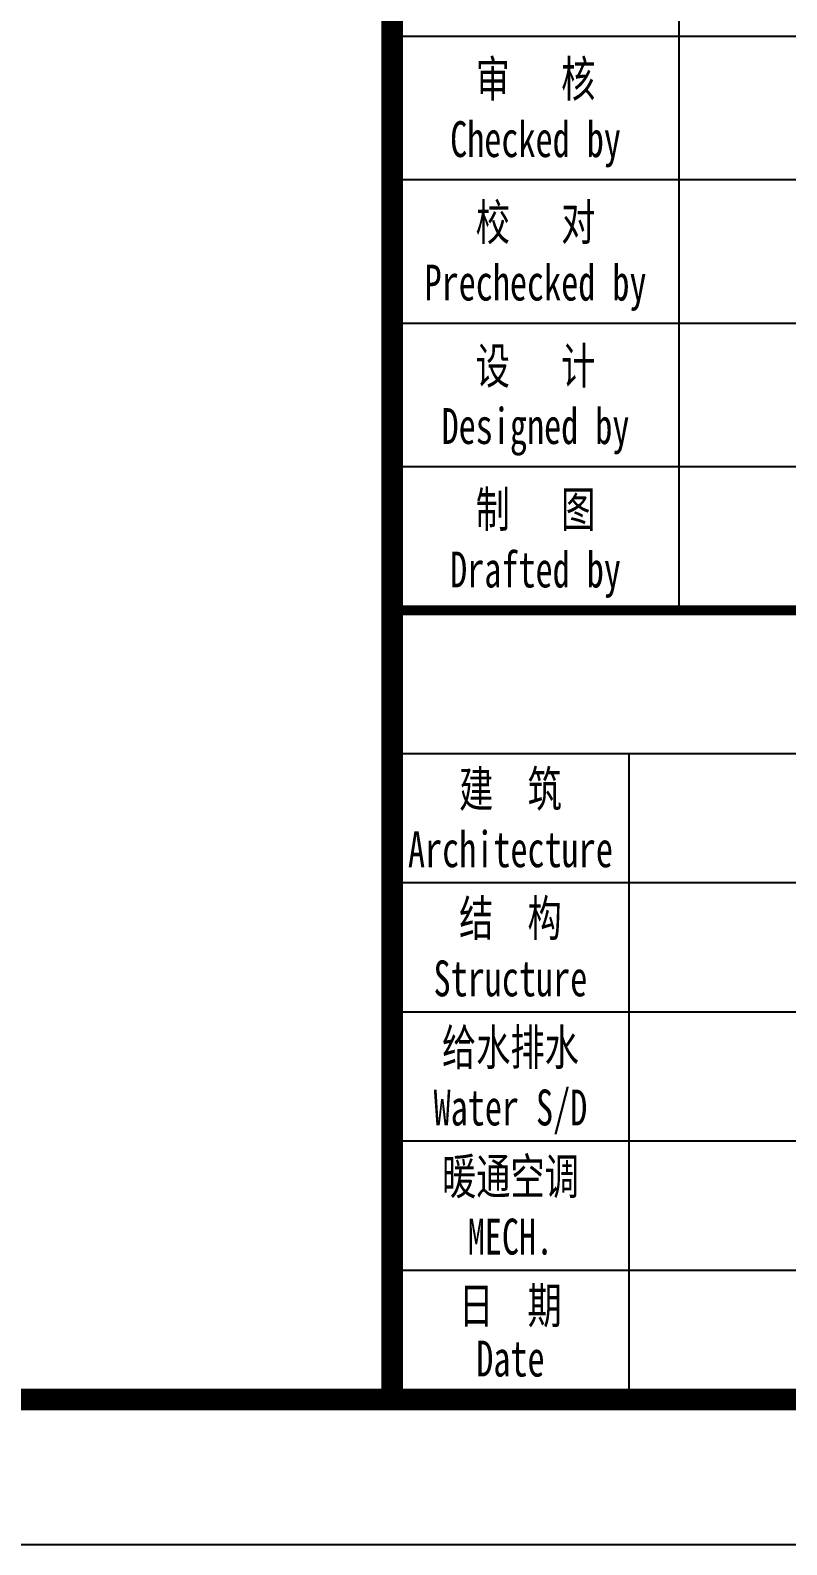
# Model space of a CAD drawing. Extents: x 177291 to 1288761, y 177638 to 322898.
# Drawn here: x 393214 to 398738, y 251928 to 262986 of the extents above; entities that cross this region are included whole.
import ezdxf
from ezdxf.enums import TextEntityAlignment as Align

# ---------------------------------------------------------------- set-up
doc = ezdxf.new("R2010")
doc.units = 0
doc.header["$LTSCALE"] = 1000
doc.layers.add('PUB_TITLE', color=4, linetype='Continuous')
doc.styles.add('_gyy_title_ST', font='', dxfattribs={"width": 0.8})
doc.styles.get('_gyy_title_ST').set_extended_font_data('SimSun')

msp = doc.modelspace()

# ---------------------------------------------------------------- linework, layer by layer
at = {"layer": 'PUB_TITLE'}
for p, q in [((397951.1506779382, 266082.8392816923), (397951.1506779382, 258750.1039416923)), ((403188.8208730838, 262940.2384216923), (395856.0855330818, 262940.2384216923)), ((403188.8208730838, 261892.7048016923), (395856.0855330818, 261892.7048016923)), ((403188.8208730838, 260845.1711816923), (395856.0855330818, 260845.1711816923)), ((403188.8208730838, 259797.6375616923), (395856.0855330818, 259797.6375616923)), ((403188.8208730838, 257702.5703216923), (395856.0855330818, 257702.5703216923)), ((397584.5160060838, 257702.5703216923), (397584.5160060838, 252988.6690316923)), ((403188.8208730838, 256759.7900636923), (395856.0855330818, 256759.7900636923)), ((403188.8208730838, 255817.0098056923), (395856.0855330818, 255817.0098056923)), ((403188.8208730838, 254874.2295476923), (395856.0855330818, 254874.2295476923)), ((403188.8208730838, 253931.4492896923), (395856.0855330838, 253931.4492896923))]:
    msp.add_line(p, q, dxfattribs=at)
msp.add_lwpolyline([(315143.5975650838, 314928.3444236923), (404340.9725730839, 314928.3444236923), (404340.9725730839, 251928.0581516922), (315143.5975650838, 251928.0581516922)], close=True, dxfattribs=at)
at = {"layer": 'PUB_TITLE', "const_width": 159.091632}
for points in [[(317795.1247650838, 252988.6690316923), (317795.1247650838, 313867.7335436922), (403280.3616930838, 313867.7335436922), (403280.3616930838, 252988.6690316923)], [(395856.0855330838, 313867.7335436922), (403280.3616930838, 313867.7335436922), (403280.3616930838, 252988.6690316923), (395856.0855330838, 252988.6690316923)]]:
    msp.add_lwpolyline(points, close=True, dxfattribs=at)
at = {"layer": 'PUB_TITLE', "const_width": 73.32728006995411}
msp.add_lwpolyline([(395856.0855330818, 258750.1039416923), (403188.8208730838, 258750.1039416923)], dxfattribs=at)

# ---------------------------------------------------------------- texts
at = {"layer": 'PUB_TITLE', "style": '_gyy_title_ST', "width": 0.7}
for s, p in [('审   核', (396903.6323417865, 262500.2743012923)), ('Checked by', (396903.6170579382, 262060.311228466)), ('校   对', (396903.6323417865, 261452.7406812923)), ('Prechecked by', (396903.6170579382, 261012.777608466)), ('设   计', (396903.6323417865, 260405.2070612923)), ('Designed by', (396903.6170579382, 259965.243988466)), ('制   图', (396903.6323417865, 259357.6734412923)), ('Drafted by', (396903.6170579382, 258917.710368466)), ('建  筑', (396720.3007695838, 257314.9828822923)), ('Architecture', (396720.3007695838, 256875.0198094661)), ('结  构', (396720.3007695838, 256372.2026242923)), ('Structure', (396720.3007695838, 255932.2426941796)), ('给水排水', (396720.3007695838, 255429.4223662923)), ('Water S/D', (396720.3007695838, 254989.4592934661)), ('暖通空调', (396720.3007695838, 254486.6421082923)), ('MECH.', (396720.3007695838, 254046.680083036)), ('日  期', (396720.3007695838, 253543.8618502923)), ('Date', (396720.3007695838, 253156.2754584661))]:
    msp.add_text(s, height=261.8831430965037, dxfattribs=at).set_placement(p, align=Align.CENTER)

doc.saveas('drawing.dxf')
